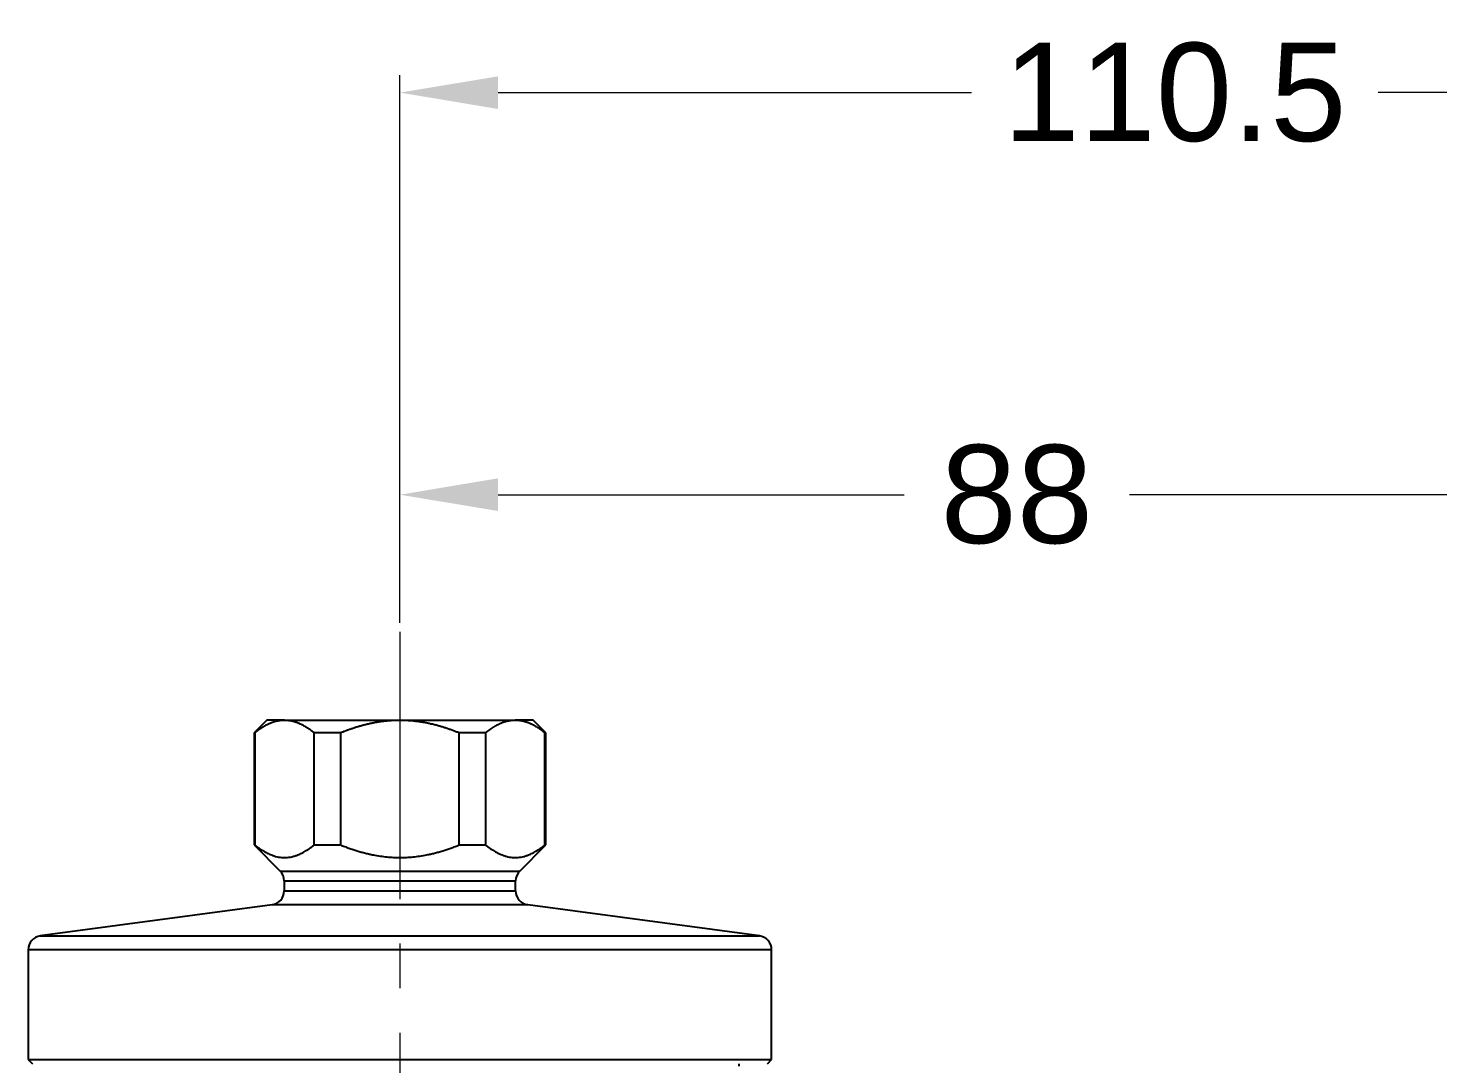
# Model space of a CAD drawing. Header units: millimetres. Extents: x 4257 to 5098, y 860 to 1455.
# Drawn here: x 4852.2 to 4952.7, y 1205.2 to 1279 of the extents above; entities that cross this region are included whole.
import ezdxf

# ---------------------------------------------------------------- set-up
doc = ezdxf.new("R2010")
doc.units = ezdxf.units.MM
doc.linetypes.add('CENTER2', pattern=[28.575, 19.05, -3.175, 3.175, -3.175])
doc.styles.add('Arial', font='arial.ttf')
doc.dimstyles.new('ISO-25', dxfattribs={"dimtxt": 7, "dimasz": 7, "dimexe": 1.25, "dimexo": 0.625, "dimgap": 3, "dimtad": 1, "dimtih": 1, "dimtoh": 1, "dimdec": 1, "dimlunit": 6, "dimtxsty": 'Arial', "dimcen": 0, "dimclrd": 3, "dimclre": 3, "dimclrt": 4, "dimadec": 0, "dimazin": 0, "dimtfac": 1, "dimtdec": 1, "dimtmove": 0, "dimatfit": 3, "dimfxl": 1, "dimlwd": 13, "dimlwe": 13, "dimarcsym": 0})

# ---------------------------------------------------------------- blocks, each defined once
blk = doc.blocks.new('*D22')
at = {"color": 3, "lineweight": 13, "transparency": 16777216}
for p, q in [((4878.73, 1236.58), (4878.73, 1246.97)), ((4966.7, 1213.69), (4966.7, 1246.97)), ((4885.73, 1245.72), (4914.69, 1245.72)), ((4959.7, 1245.72), (4930.74, 1245.72))]:
    blk.add_line(p, q, dxfattribs=at)
at = {"color": 3, "transparency": 16777216}
for points in [[(4885.73, 1246.89), (4885.73, 1244.56), (4878.73, 1245.72)], [(4959.7, 1246.89), (4959.7, 1244.56), (4966.7, 1245.72)]]:
    blk.add_solid(points, dxfattribs=at)
at = {"layer": 'Defpoints', "color": 0, "transparency": 16777216}
for p in [(4966.7, 1245.72), (4878.73, 1235.95), (4966.7, 1213.06)]:
    blk.add_point(p, dxfattribs=at)
at = {"color": 4, "transparency": 16777216, "insert": (4922.71, 1245.72), "char_height": 7, "attachment_point": 5, "style": 'Arial'}
blk.add_mtext('88', dxfattribs=at)
blk = doc.blocks.new('*D26')
at = {"color": 3, "lineweight": 13, "transparency": 16777216}
for p, q in [((4878.73, 1246.35), (4878.73, 1275.63)), ((4989.23, 1195.44), (4989.23, 1275.63)), ((4885.73, 1274.38), (4919.47, 1274.38)), ((4982.23, 1274.38), (4948.48, 1274.38))]:
    blk.add_line(p, q, dxfattribs=at)
at = {"color": 3, "transparency": 16777216}
for points in [[(4885.73, 1275.54), (4885.73, 1273.21), (4878.73, 1274.38)], [(4982.23, 1275.54), (4982.23, 1273.21), (4989.23, 1274.38)]]:
    blk.add_solid(points, dxfattribs=at)
at = {"layer": 'Defpoints', "color": 0, "transparency": 16777216}
for p in [(4989.23, 1274.38), (4878.73, 1245.72), (4989.23, 1194.81)]:
    blk.add_point(p, dxfattribs=at)
at = {"color": 4, "transparency": 16777216, "insert": (4933.98, 1274.38), "char_height": 7, "attachment_point": 5, "style": 'Arial'}
blk.add_mtext('110.5', dxfattribs=at)

msp = doc.modelspace()

# ---------------------------------------------------------------- linework, layer by layer
at = {"color": 1, "linetype": 'CENTER2', "lineweight": 18}
msp.add_line((4878.73, 1235.95), (4878.73, 920.26), dxfattribs=at)
at = {"lineweight": 25}
for p, q in [((4869.23, 1229.66), (4868.33, 1228.76)), ((4870.5, 1229.66), (4869.23, 1229.66)), ((4870.5, 1229.66), (4878.73, 1229.66)), ((4878.73, 1229.66), (4886.95, 1229.66)), ((4888.23, 1229.66), (4886.95, 1229.66)), ((4889.13, 1228.76), (4888.23, 1229.66)), ((4868.33, 1228.76), (4868.33, 1220.76)), ((4868.33, 1228.76), (4868.38, 1228.76)), ((4868.38, 1228.76), (4868.38, 1220.76)), ((4872.61, 1220.76), (4872.61, 1228.76)), ((4874.49, 1228.76), (4872.61, 1228.76)), ((4874.49, 1228.76), (4874.49, 1220.76)), ((4884.84, 1228.76), (4882.96, 1228.76)), ((4882.96, 1220.76), (4882.96, 1228.76)), ((4884.84, 1228.76), (4884.84, 1220.76)), ((4889.13, 1228.76), (4889.07, 1228.76)), ((4889.07, 1220.76), (4889.07, 1228.76)), ((4889.13, 1220.76), (4889.13, 1228.76)), ((4868.33, 1220.76), (4870.18, 1218.9)), ((4868.33, 1220.76), (4868.38, 1220.76)), ((4872.61, 1220.76), (4874.49, 1220.76)), ((4882.96, 1220.76), (4884.84, 1220.76)), ((4887.27, 1218.9), (4889.13, 1220.76)), ((4889.07, 1220.76), (4889.13, 1220.76)), ((4870.18, 1218.9), (4887.27, 1218.9)), ((4870.48, 1218.2), (4870.48, 1217.49)), ((4870.48, 1218.2), (4886.98, 1218.2)), ((4886.98, 1217.49), (4886.98, 1218.2)), ((4870.48, 1217.49), (4886.98, 1217.49)), ((4869.61, 1216.49), (4853.09, 1214.28)), ((4904.36, 1214.28), (4887.84, 1216.49)), ((4853.09, 1214.28), (4904.36, 1214.28)), ((4852.23, 1213.29), (4852.23, 1205.46)), ((4905.23, 1213.29), (4852.23, 1213.29)), ((4905.23, 1205.46), (4905.23, 1213.29)), ((4852.23, 1205.46), (4852.53, 1205.16)), ((4852.23, 1205.46), (4905.23, 1205.46)), ((4902.91, 1204.99), (4902.91, 1205.16)), ((4904.93, 1205.16), (4905.23, 1205.46))]:
    msp.add_line(p, q, dxfattribs=at)
for centre, start, end in [((4869.48, 1218.2), 0, 45), ((4887.98, 1218.2), 135, 180), ((4869.48, 1217.49), 277.646, 0), ((4887.98, 1217.49), 180, 262.354), ((4853.23, 1213.29), 97.646, 180), ((4904.23, 1213.29), 0, 82.354)]:
    msp.add_arc(centre, 1, start, end, dxfattribs=at)
for points, knots in [([(4868.38, 1228.76), (4868.39, 1228.77), (4868.41, 1228.79), (4868.44, 1228.81), (4868.47, 1228.83), (4868.5, 1228.86), (4868.53, 1228.88), (4868.56, 1228.9), (4868.59, 1228.92), (4868.62, 1228.95), (4868.65, 1228.97), (4868.68, 1228.99), (4868.71, 1229.01), (4868.74, 1229.03), (4868.77, 1229.05), (4868.8, 1229.07), (4868.83, 1229.09), (4868.86, 1229.11), (4868.89, 1229.13), (4868.92, 1229.15), (4868.95, 1229.17), (4868.98, 1229.19), (4869.01, 1229.2), (4869.04, 1229.22), (4869.07, 1229.24), (4869.1, 1229.26), (4869.13, 1229.27), (4869.15, 1229.29), (4869.18, 1229.3), (4869.21, 1229.32), (4869.24, 1229.33), (4869.27, 1229.35), (4869.3, 1229.36), (4869.33, 1229.38), (4869.36, 1229.39), (4869.39, 1229.41), (4869.43, 1229.42), (4869.47, 1229.44), (4869.52, 1229.46), (4869.57, 1229.48), (4869.62, 1229.5), (4869.67, 1229.52), (4869.72, 1229.53), (4869.77, 1229.55), (4869.81, 1229.56), (4869.86, 1229.58), (4869.91, 1229.59), (4869.96, 1229.6), (4870.01, 1229.61), (4870.06, 1229.62), (4870.11, 1229.63), (4870.16, 1229.64), (4870.21, 1229.64), (4870.25, 1229.65), (4870.3, 1229.65), (4870.35, 1229.66), (4870.4, 1229.66), (4870.45, 1229.66), (4870.48, 1229.66), (4870.5, 1229.66)], [0, 0, 0, 0, 0.014928, 0.029809, 0.044645, 0.059435, 0.074181, 0.088883, 0.103543, 0.118161, 0.132738, 0.147275, 0.161773, 0.176233, 0.190655, 0.205041, 0.219392, 0.233709, 0.247992, 0.262242, 0.276461, 0.29065, 0.304809, 0.31894, 0.333043, 0.347121, 0.361172, 0.3752, 0.389204, 0.403187, 0.417148, 0.43109, 0.445013, 0.458918, 0.472807, 0.486681, 0.50054, 0.523921, 0.547194, 0.570364, 0.59344, 0.616426, 0.639329, 0.662156, 0.684913, 0.707607, 0.730245, 0.752833, 0.775378, 0.797887, 0.820367, 0.842824, 0.865267, 0.887702, 0.910135, 0.932575, 0.955027, 0.9775, 1, 1, 1, 1]), ([(4870.5, 1229.66), (4870.51, 1229.66), (4870.52, 1229.66), (4870.55, 1229.66), (4870.57, 1229.66), (4870.59, 1229.66), (4870.62, 1229.66), (4870.64, 1229.66), (4870.66, 1229.66), (4870.69, 1229.65), (4870.71, 1229.65), (4870.73, 1229.65), (4870.76, 1229.65), (4870.78, 1229.64), (4870.8, 1229.64), (4870.83, 1229.64), (4870.85, 1229.64), (4870.87, 1229.63), (4870.9, 1229.63), (4870.92, 1229.62), (4870.94, 1229.62), (4870.97, 1229.62), (4870.99, 1229.61), (4871.01, 1229.61), (4871.04, 1229.6), (4871.06, 1229.6), (4871.08, 1229.59), (4871.11, 1229.58), (4871.13, 1229.58), (4871.15, 1229.57), (4871.18, 1229.56), (4871.2, 1229.56), (4871.22, 1229.55), (4871.25, 1229.54), (4871.27, 1229.54), (4871.29, 1229.53), (4871.32, 1229.52), (4871.34, 1229.51), (4871.36, 1229.5), (4871.39, 1229.5), (4871.41, 1229.49), (4871.43, 1229.48), (4871.46, 1229.47), (4871.48, 1229.46), (4871.5, 1229.45), (4871.53, 1229.44), (4871.55, 1229.43), (4871.59, 1229.41), (4871.63, 1229.39), (4871.69, 1229.37), (4871.75, 1229.34), (4871.81, 1229.31), (4871.86, 1229.28), (4871.92, 1229.24), (4871.98, 1229.21), (4872.03, 1229.18), (4872.09, 1229.14), (4872.15, 1229.1), (4872.21, 1229.06), (4872.27, 1229.03), (4872.32, 1228.98), (4872.38, 1228.94), (4872.44, 1228.9), (4872.5, 1228.85), (4872.56, 1228.81), (4872.59, 1228.78), (4872.61, 1228.76)], [0, 0, 0, 0, 0.01076, 0.021512, 0.032259, 0.043, 0.053736, 0.064468, 0.075198, 0.085924, 0.09665, 0.107374, 0.118099, 0.128824, 0.139551, 0.15028, 0.161012, 0.171748, 0.182488, 0.193234, 0.203986, 0.214745, 0.225511, 0.236286, 0.24707, 0.257863, 0.268668, 0.279483, 0.290311, 0.301152, 0.312006, 0.322875, 0.333758, 0.344658, 0.355573, 0.366506, 0.377457, 0.388427, 0.399416, 0.410424, 0.421454, 0.432505, 0.443578, 0.454674, 0.465793, 0.476937, 0.488105, 0.499299, 0.526265, 0.55329, 0.580381, 0.607546, 0.634795, 0.662134, 0.689573, 0.717117, 0.744776, 0.772556, 0.800464, 0.828509, 0.856696, 0.885032, 0.913524, 0.942179, 0.971002, 1, 1, 1, 1]), ([(4874.49, 1228.76), (4874.51, 1228.77), (4874.55, 1228.79), (4874.61, 1228.81), (4874.67, 1228.83), (4874.73, 1228.86), (4874.79, 1228.88), (4874.85, 1228.9), (4874.91, 1228.92), (4874.97, 1228.95), (4875.03, 1228.97), (4875.09, 1228.99), (4875.15, 1229.01), (4875.21, 1229.03), (4875.27, 1229.05), (4875.33, 1229.07), (4875.39, 1229.09), (4875.45, 1229.11), (4875.51, 1229.13), (4875.56, 1229.15), (4875.62, 1229.17), (4875.68, 1229.19), (4875.74, 1229.2), (4875.8, 1229.22), (4875.86, 1229.24), (4875.92, 1229.25), (4875.98, 1229.27), (4876.04, 1229.29), (4876.09, 1229.3), (4876.15, 1229.32), (4876.21, 1229.33), (4876.27, 1229.35), (4876.33, 1229.36), (4876.39, 1229.38), (4876.45, 1229.39), (4876.51, 1229.4), (4876.58, 1229.42), (4876.66, 1229.44), (4876.76, 1229.46), (4876.86, 1229.48), (4876.96, 1229.5), (4877.06, 1229.52), (4877.16, 1229.53), (4877.26, 1229.55), (4877.36, 1229.56), (4877.45, 1229.58), (4877.55, 1229.59), (4877.65, 1229.6), (4877.75, 1229.61), (4877.85, 1229.62), (4877.94, 1229.63), (4878.04, 1229.64), (4878.14, 1229.64), (4878.24, 1229.65), (4878.33, 1229.65), (4878.43, 1229.66), (4878.53, 1229.66), (4878.63, 1229.66), (4878.69, 1229.66), (4878.73, 1229.66)], [0, 0, 0, 0, 0.01488, 0.029714, 0.044503, 0.059248, 0.07395, 0.08861, 0.103228, 0.117805, 0.132342, 0.146841, 0.161301, 0.175724, 0.190111, 0.204463, 0.21878, 0.233064, 0.247315, 0.261535, 0.275724, 0.289884, 0.304015, 0.318119, 0.332196, 0.346248, 0.360276, 0.37428, 0.388261, 0.402222, 0.416163, 0.430084, 0.443988, 0.457875, 0.471746, 0.485602, 0.499446, 0.522902, 0.546248, 0.569489, 0.592633, 0.615684, 0.63865, 0.661536, 0.684351, 0.7071, 0.72979, 0.752428, 0.77502, 0.797575, 0.820098, 0.842596, 0.865077, 0.887549, 0.910017, 0.932489, 0.954972, 0.977473, 1, 1, 1, 1]), ([(4878.73, 1229.66), (4878.74, 1229.66), (4878.77, 1229.66), (4878.82, 1229.66), (4878.87, 1229.66), (4878.91, 1229.66), (4878.96, 1229.66), (4879.01, 1229.66), (4879.05, 1229.66), (4879.1, 1229.65), (4879.15, 1229.65), (4879.19, 1229.65), (4879.24, 1229.65), (4879.29, 1229.64), (4879.33, 1229.64), (4879.38, 1229.64), (4879.43, 1229.64), (4879.47, 1229.63), (4879.52, 1229.63), (4879.57, 1229.62), (4879.61, 1229.62), (4879.66, 1229.62), (4879.71, 1229.61), (4879.75, 1229.61), (4879.8, 1229.6), (4879.85, 1229.59), (4879.89, 1229.59), (4879.94, 1229.58), (4879.99, 1229.58), (4880.03, 1229.57), (4880.08, 1229.56), (4880.13, 1229.56), (4880.18, 1229.55), (4880.22, 1229.54), (4880.27, 1229.54), (4880.32, 1229.53), (4880.36, 1229.52), (4880.41, 1229.51), (4880.46, 1229.5), (4880.51, 1229.5), (4880.55, 1229.49), (4880.6, 1229.48), (4880.65, 1229.47), (4880.69, 1229.46), (4880.74, 1229.45), (4880.79, 1229.44), (4880.84, 1229.43), (4880.91, 1229.41), (4881, 1229.39), (4881.11, 1229.37), (4881.23, 1229.34), (4881.34, 1229.31), (4881.46, 1229.28), (4881.57, 1229.24), (4881.69, 1229.21), (4881.8, 1229.18), (4881.92, 1229.14), (4882.03, 1229.1), (4882.15, 1229.06), (4882.26, 1229.02), (4882.38, 1228.98), (4882.49, 1228.94), (4882.61, 1228.9), (4882.72, 1228.85), (4882.84, 1228.81), (4882.92, 1228.78), (4882.96, 1228.76)], [0, 0, 0, 0, 0.010774, 0.021541, 0.032302, 0.043058, 0.053809, 0.064556, 0.0753, 0.086041, 0.096782, 0.107521, 0.118261, 0.129001, 0.139743, 0.150487, 0.161235, 0.171986, 0.182742, 0.193504, 0.204271, 0.215046, 0.225828, 0.236619, 0.247419, 0.25823, 0.269051, 0.279883, 0.290728, 0.301585, 0.312457, 0.323342, 0.334243, 0.34516, 0.356094, 0.367045, 0.378014, 0.389001, 0.400008, 0.411036, 0.422084, 0.433154, 0.444246, 0.455361, 0.4665, 0.477663, 0.488851, 0.500065, 0.526995, 0.553982, 0.581035, 0.608163, 0.635373, 0.662673, 0.690071, 0.717575, 0.745192, 0.77293, 0.800795, 0.828795, 0.856937, 0.885227, 0.913672, 0.942278, 0.971052, 1, 1, 1, 1]), ([(4884.84, 1228.76), (4884.85, 1228.77), (4884.87, 1228.79), (4884.9, 1228.81), (4884.93, 1228.83), (4884.96, 1228.86), (4884.99, 1228.88), (4885.02, 1228.9), (4885.05, 1228.92), (4885.08, 1228.95), (4885.11, 1228.97), (4885.14, 1228.99), (4885.17, 1229.01), (4885.2, 1229.03), (4885.23, 1229.05), (4885.26, 1229.07), (4885.28, 1229.09), (4885.31, 1229.11), (4885.34, 1229.13), (4885.37, 1229.15), (4885.4, 1229.17), (4885.43, 1229.19), (4885.46, 1229.2), (4885.49, 1229.22), (4885.52, 1229.24), (4885.55, 1229.26), (4885.58, 1229.27), (4885.61, 1229.29), (4885.64, 1229.3), (4885.67, 1229.32), (4885.7, 1229.33), (4885.73, 1229.35), (4885.76, 1229.36), (4885.79, 1229.38), (4885.82, 1229.39), (4885.85, 1229.41), (4885.88, 1229.42), (4885.92, 1229.44), (4885.97, 1229.46), (4886.02, 1229.48), (4886.07, 1229.5), (4886.12, 1229.52), (4886.17, 1229.53), (4886.22, 1229.55), (4886.27, 1229.56), (4886.32, 1229.58), (4886.37, 1229.59), (4886.42, 1229.6), (4886.46, 1229.61), (4886.51, 1229.62), (4886.56, 1229.63), (4886.61, 1229.64), (4886.66, 1229.64), (4886.71, 1229.65), (4886.76, 1229.65), (4886.81, 1229.66), (4886.86, 1229.66), (4886.9, 1229.66), (4886.94, 1229.66), (4886.95, 1229.66)], [0, 0, 0, 0, 0.014928, 0.029809, 0.044645, 0.059435, 0.074181, 0.088883, 0.103543, 0.118161, 0.132738, 0.147275, 0.161773, 0.176233, 0.190655, 0.205041, 0.219392, 0.233709, 0.247992, 0.262242, 0.276461, 0.29065, 0.304809, 0.31894, 0.333043, 0.347121, 0.361172, 0.3752, 0.389204, 0.403187, 0.417148, 0.43109, 0.445013, 0.458918, 0.472807, 0.486681, 0.50054, 0.523921, 0.547194, 0.570364, 0.59344, 0.616426, 0.639329, 0.662156, 0.684913, 0.707607, 0.730245, 0.752833, 0.775378, 0.797887, 0.820367, 0.842824, 0.865267, 0.887702, 0.910135, 0.932575, 0.955027, 0.9775, 1, 1, 1, 1]), ([(4886.95, 1229.66), (4886.96, 1229.66), (4886.98, 1229.66), (4887, 1229.66), (4887.02, 1229.66), (4887.05, 1229.66), (4887.07, 1229.66), (4887.09, 1229.66), (4887.12, 1229.66), (4887.14, 1229.65), (4887.16, 1229.65), (4887.19, 1229.65), (4887.21, 1229.65), (4887.23, 1229.64), (4887.26, 1229.64), (4887.28, 1229.64), (4887.3, 1229.64), (4887.33, 1229.63), (4887.35, 1229.63), (4887.37, 1229.62), (4887.4, 1229.62), (4887.42, 1229.62), (4887.44, 1229.61), (4887.47, 1229.61), (4887.49, 1229.6), (4887.51, 1229.6), (4887.54, 1229.59), (4887.56, 1229.58), (4887.58, 1229.58), (4887.61, 1229.57), (4887.63, 1229.56), (4887.65, 1229.56), (4887.68, 1229.55), (4887.7, 1229.54), (4887.72, 1229.54), (4887.75, 1229.53), (4887.77, 1229.52), (4887.79, 1229.51), (4887.82, 1229.5), (4887.84, 1229.5), (4887.87, 1229.49), (4887.89, 1229.48), (4887.91, 1229.47), (4887.94, 1229.46), (4887.96, 1229.45), (4887.98, 1229.44), (4888.01, 1229.43), (4888.04, 1229.41), (4888.09, 1229.39), (4888.15, 1229.37), (4888.2, 1229.34), (4888.26, 1229.31), (4888.32, 1229.28), (4888.38, 1229.24), (4888.43, 1229.21), (4888.49, 1229.18), (4888.55, 1229.14), (4888.6, 1229.1), (4888.66, 1229.06), (4888.72, 1229.03), (4888.78, 1228.98), (4888.84, 1228.94), (4888.89, 1228.9), (4888.95, 1228.85), (4889.01, 1228.81), (4889.05, 1228.78), (4889.07, 1228.76)], [0, 0, 0, 0, 0.01076, 0.021512, 0.032259, 0.043, 0.053736, 0.064468, 0.075198, 0.085924, 0.09665, 0.107374, 0.118099, 0.128824, 0.139551, 0.15028, 0.161012, 0.171748, 0.182488, 0.193234, 0.203986, 0.214745, 0.225511, 0.236286, 0.24707, 0.257863, 0.268668, 0.279483, 0.290311, 0.301152, 0.312006, 0.322875, 0.333758, 0.344658, 0.355573, 0.366506, 0.377457, 0.388427, 0.399416, 0.410424, 0.421454, 0.432505, 0.443578, 0.454674, 0.465793, 0.476937, 0.488105, 0.499299, 0.526265, 0.55329, 0.580381, 0.607546, 0.634795, 0.662134, 0.689573, 0.717117, 0.744776, 0.772556, 0.800464, 0.828509, 0.856696, 0.885032, 0.913524, 0.942179, 0.971002, 1, 1, 1, 1]), ([(4887.84, 1216.49), (4887.84, 1216.49), (4887.83, 1216.49), (4887.77, 1216.49), (4887.73, 1216.49), (4887.61, 1216.49), (4887.54, 1216.49), (4887.36, 1216.49), (4887.26, 1216.49), (4887.03, 1216.49), (4886.78, 1216.49), (4886.32, 1216.49), (4885.78, 1216.49), (4885.18, 1216.49), (4884.52, 1216.49), (4883.8, 1216.49), (4883.03, 1216.49), (4882.49, 1216.49), (4881.94, 1216.49), (4881.66, 1216.49), (4881.09, 1216.49), (4880.8, 1216.49), (4880.21, 1216.49), (4879.92, 1216.49), (4879.32, 1216.49), (4879.02, 1216.49), (4878.43, 1216.49), (4878.13, 1216.49), (4877.54, 1216.49), (4877.24, 1216.49), (4876.65, 1216.49), (4876.36, 1216.49), (4875.79, 1216.49), (4875.51, 1216.49), (4874.96, 1216.49), (4874.42, 1216.49), (4873.65, 1216.49), (4872.93, 1216.49), (4872.27, 1216.49), (4871.67, 1216.49), (4871.13, 1216.49), (4870.67, 1216.49), (4870.42, 1216.49), (4870.19, 1216.49), (4870.09, 1216.49), (4869.91, 1216.49), (4869.84, 1216.49), (4869.73, 1216.49), (4869.68, 1216.49), (4869.62, 1216.49), (4869.61, 1216.49), (4869.61, 1216.49)], [0, 0, 0, 0, 0.03125, 0.03125, 0.0625, 0.0625, 0.09375, 0.09375, 0.125, 0.125, 0.15625, 0.1875, 0.21875, 0.25, 0.28125, 0.3125, 0.34375, 0.375, 0.375, 0.40625, 0.40625, 0.4375, 0.4375, 0.46875, 0.46875, 0.5, 0.5, 0.53125, 0.53125, 0.5625, 0.5625, 0.59375, 0.59375, 0.625, 0.625, 0.65625, 0.6875, 0.71875, 0.75, 0.78125, 0.8125, 0.84375, 0.875, 0.875, 0.90625, 0.90625, 0.9375, 0.9375, 0.96875, 0.96875, 1, 1, 1, 1])]:
    msp.add_open_spline(points, degree=3, knots=knots, dxfattribs=at)
for points in [[(4868.38, 1220.76), (4869.49, 1219.86), (4871.51, 1219.86), (4872.61, 1220.76)], [(4874.49, 1220.76), (4876.71, 1219.86), (4880.75, 1219.86), (4882.96, 1220.76)], [(4884.84, 1220.76), (4885.94, 1219.86), (4887.96, 1219.86), (4889.07, 1220.76)]]:
    msp.add_open_spline(points, degree=2, dxfattribs=at)

# ---------------------------------------------------------------- dimensions: what is measured, and where the dimension line sits
for base, p1, p2, picture, middle in [((4989.23, 1274.38), (4878.73, 1245.72), (4989.23, 1194.81), '*D26', (4933.98, 1274.38)), ((4966.7, 1245.72), (4878.73, 1235.95), (4966.7, 1213.06), '*D22', (4922.71, 1245.72))]:
    dim = msp.add_linear_dim(base=base, p1=p1, p2=p2, dimstyle='ISO-25', override={"dimtad": 0})
    dim.commit()
    dim.dimension.update_dxf_attribs({"geometry": picture, "text_midpoint": middle})

doc.saveas('drawing.dxf')
